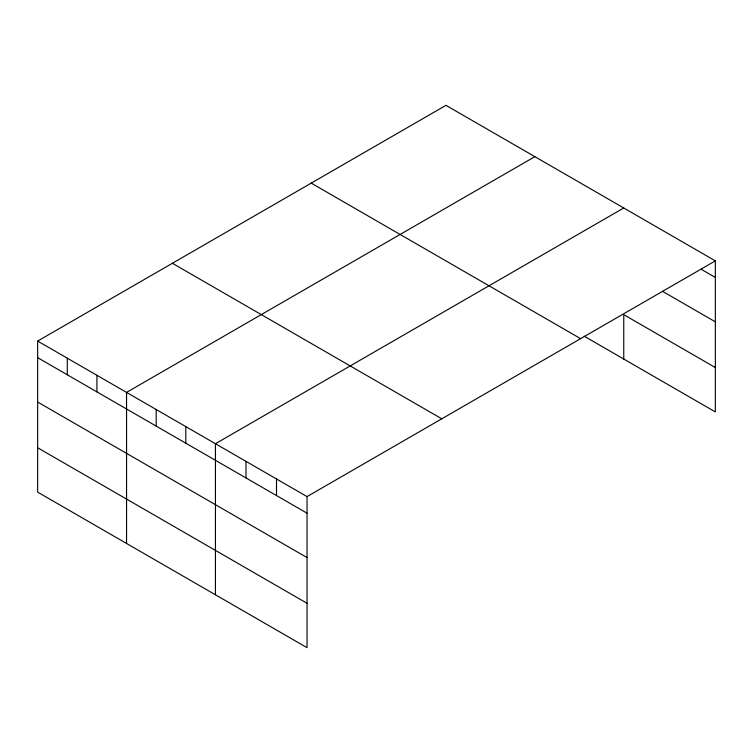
<?xml version="1.0" encoding="UTF-8"?>
<svg xmlns="http://www.w3.org/2000/svg" width="753" height="753" viewBox="0 0 753 753"><rect width="100%" height="100%" fill="white"/><g stroke="black" fill="none" stroke-linecap="round" stroke-linejoin="round"><path stroke-width="1.13" d="M715.35 260.867L445.964 105.335L37.65 341.071L37.65 492.133L307.036 647.665L307.036 496.604L715.35 260.867L715.35 411.929L584.253 336.233M534.865 156.662L126.551 392.398L126.551 543.459M623.757 207.988L215.443 443.724L215.443 594.785M701.099 269.226L715.35 277.452M662.433 291.279L715.35 321.832M715.35 367.549L623.757 314.669L623.757 359.049M311.224 183.13L580.61 338.662M172.39 263.277L441.776 418.809M37.65 341.071L307.036 496.604M37.65 357.666L307.036 513.188M37.65 402.036L307.036 557.568M37.65 447.762L307.036 603.285M276.502 478.974L276.502 495.568M245.977 461.354L245.977 477.939M185.812 426.612L185.812 443.206M156.182 409.51L156.182 426.094M96.911 375.295L96.911 391.88M67.281 358.183L67.281 374.768"/></g></svg>
